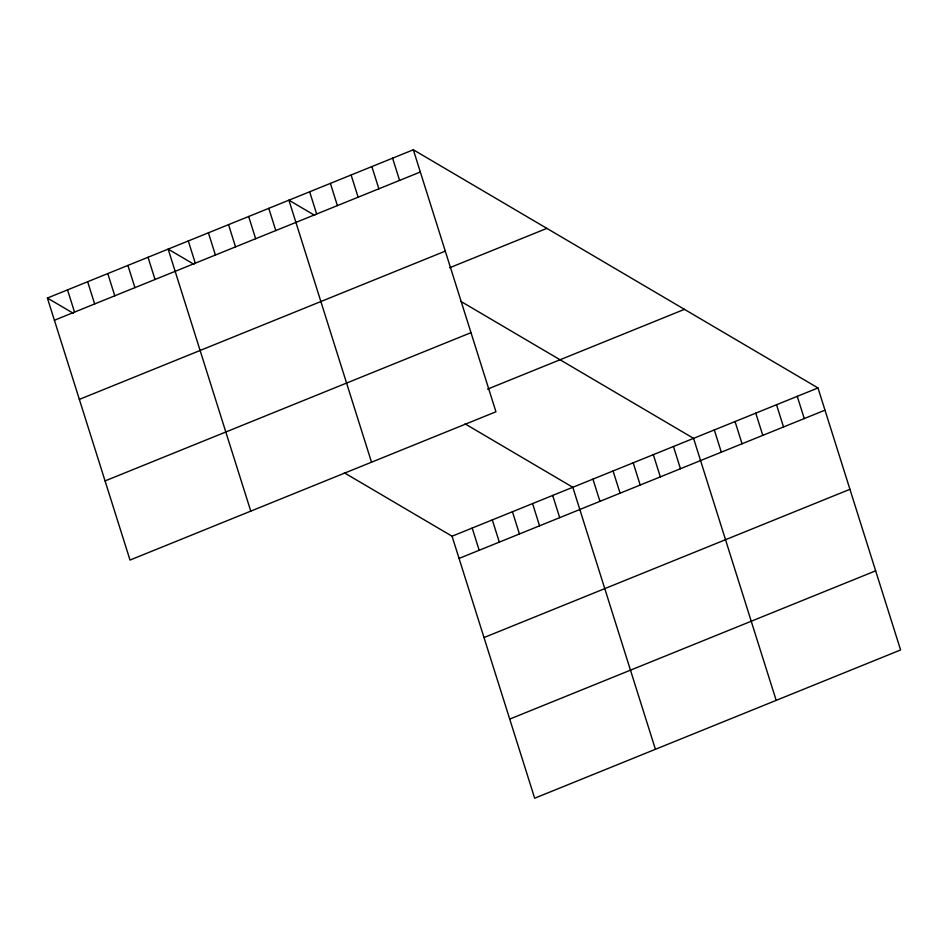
<?xml version="1.0" encoding="UTF-8"?>
<svg xmlns="http://www.w3.org/2000/svg" width="948" height="948" viewBox="0 0 948 948"><rect width="100%" height="100%" fill="white"/><g stroke="black" fill="none" stroke-linecap="round" stroke-linejoin="round"><path stroke-width="1.42" d="M413.328 149.784L495.946 411.788L130.018 560.055L47.4 298.039L413.328 149.784L817.982 387.945L900.6 649.961L534.672 798.216L452.054 536.212L344.325 472.803M54.403 320.258L420.331 172.003M79.359 399.392L445.287 251.137M449.66 267.751L546.866 228.373M105.062 480.92L470.99 332.665M487.58 389.118L684.444 309.356M452.054 536.212L817.982 387.945M459.069 558.431L824.997 410.164M484.013 637.554L849.941 489.298M509.716 719.094L875.656 570.826M314.724 215.374L288.915 200.182L371.521 462.197M460.61 301.239L693.569 438.355L776.187 700.371M193.961 264.302L168.152 249.111L250.77 511.126M465.089 423.875L572.817 487.284L655.424 749.299M47.4 298.039L73.209 313.231M797.256 396.347L804.26 418.566M776.519 404.749L783.522 426.967M755.781 413.15L762.785 435.369M735.044 421.552L742.047 443.771M714.306 429.954L721.31 452.172M673.447 446.508L680.451 468.727M653.314 454.661L660.329 476.88M633.193 462.814L640.196 485.044M613.072 470.978L620.075 493.197M592.938 479.131L599.942 501.35M552.684 495.437L559.699 517.655M532.563 503.589L539.566 525.808M512.441 511.742L519.445 533.961M392.591 158.186L399.594 180.404M492.308 519.895L499.312 542.114M371.853 166.587L378.868 188.806M472.187 528.048L479.19 550.278M351.116 174.989L358.131 197.208M330.39 183.379L337.393 205.609M309.652 191.78L316.656 214.011M268.782 208.347L275.797 230.565M248.66 216.499L255.664 238.718M228.539 224.652L235.542 246.871M208.406 232.805L215.409 255.024M188.285 240.958L195.288 263.177M148.03 257.264L155.034 279.482M127.909 265.416L134.912 287.647M107.776 273.581L114.779 295.8M87.654 281.734L94.658 303.952M67.521 289.887L74.537 312.105"/></g></svg>
